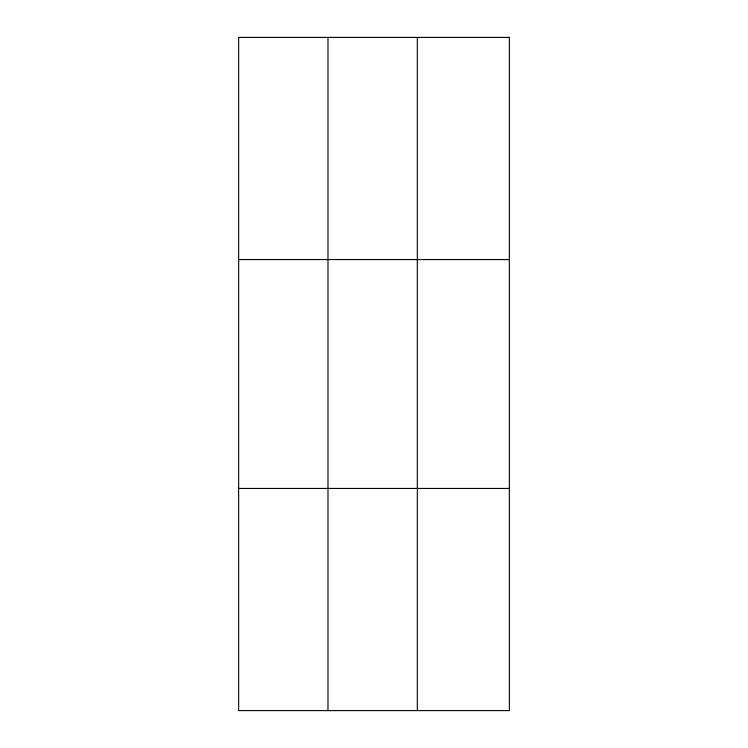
<?xml version="1.0" encoding="UTF-8"?>
<svg xmlns="http://www.w3.org/2000/svg" width="748" height="748" viewBox="0 0 748 748"><rect width="100%" height="100%" fill="white"/><g stroke="black" fill="none" stroke-linecap="round" stroke-linejoin="round"><path stroke-width="1.12" d="M327.979 37.4L327.979 710.6M417.309 37.4L417.309 710.6M238.649 259.556L509.351 259.556M238.649 488.444L509.351 488.444M509.351 37.4L509.351 710.6L238.649 710.6L238.649 37.4L509.351 37.4"/></g></svg>
